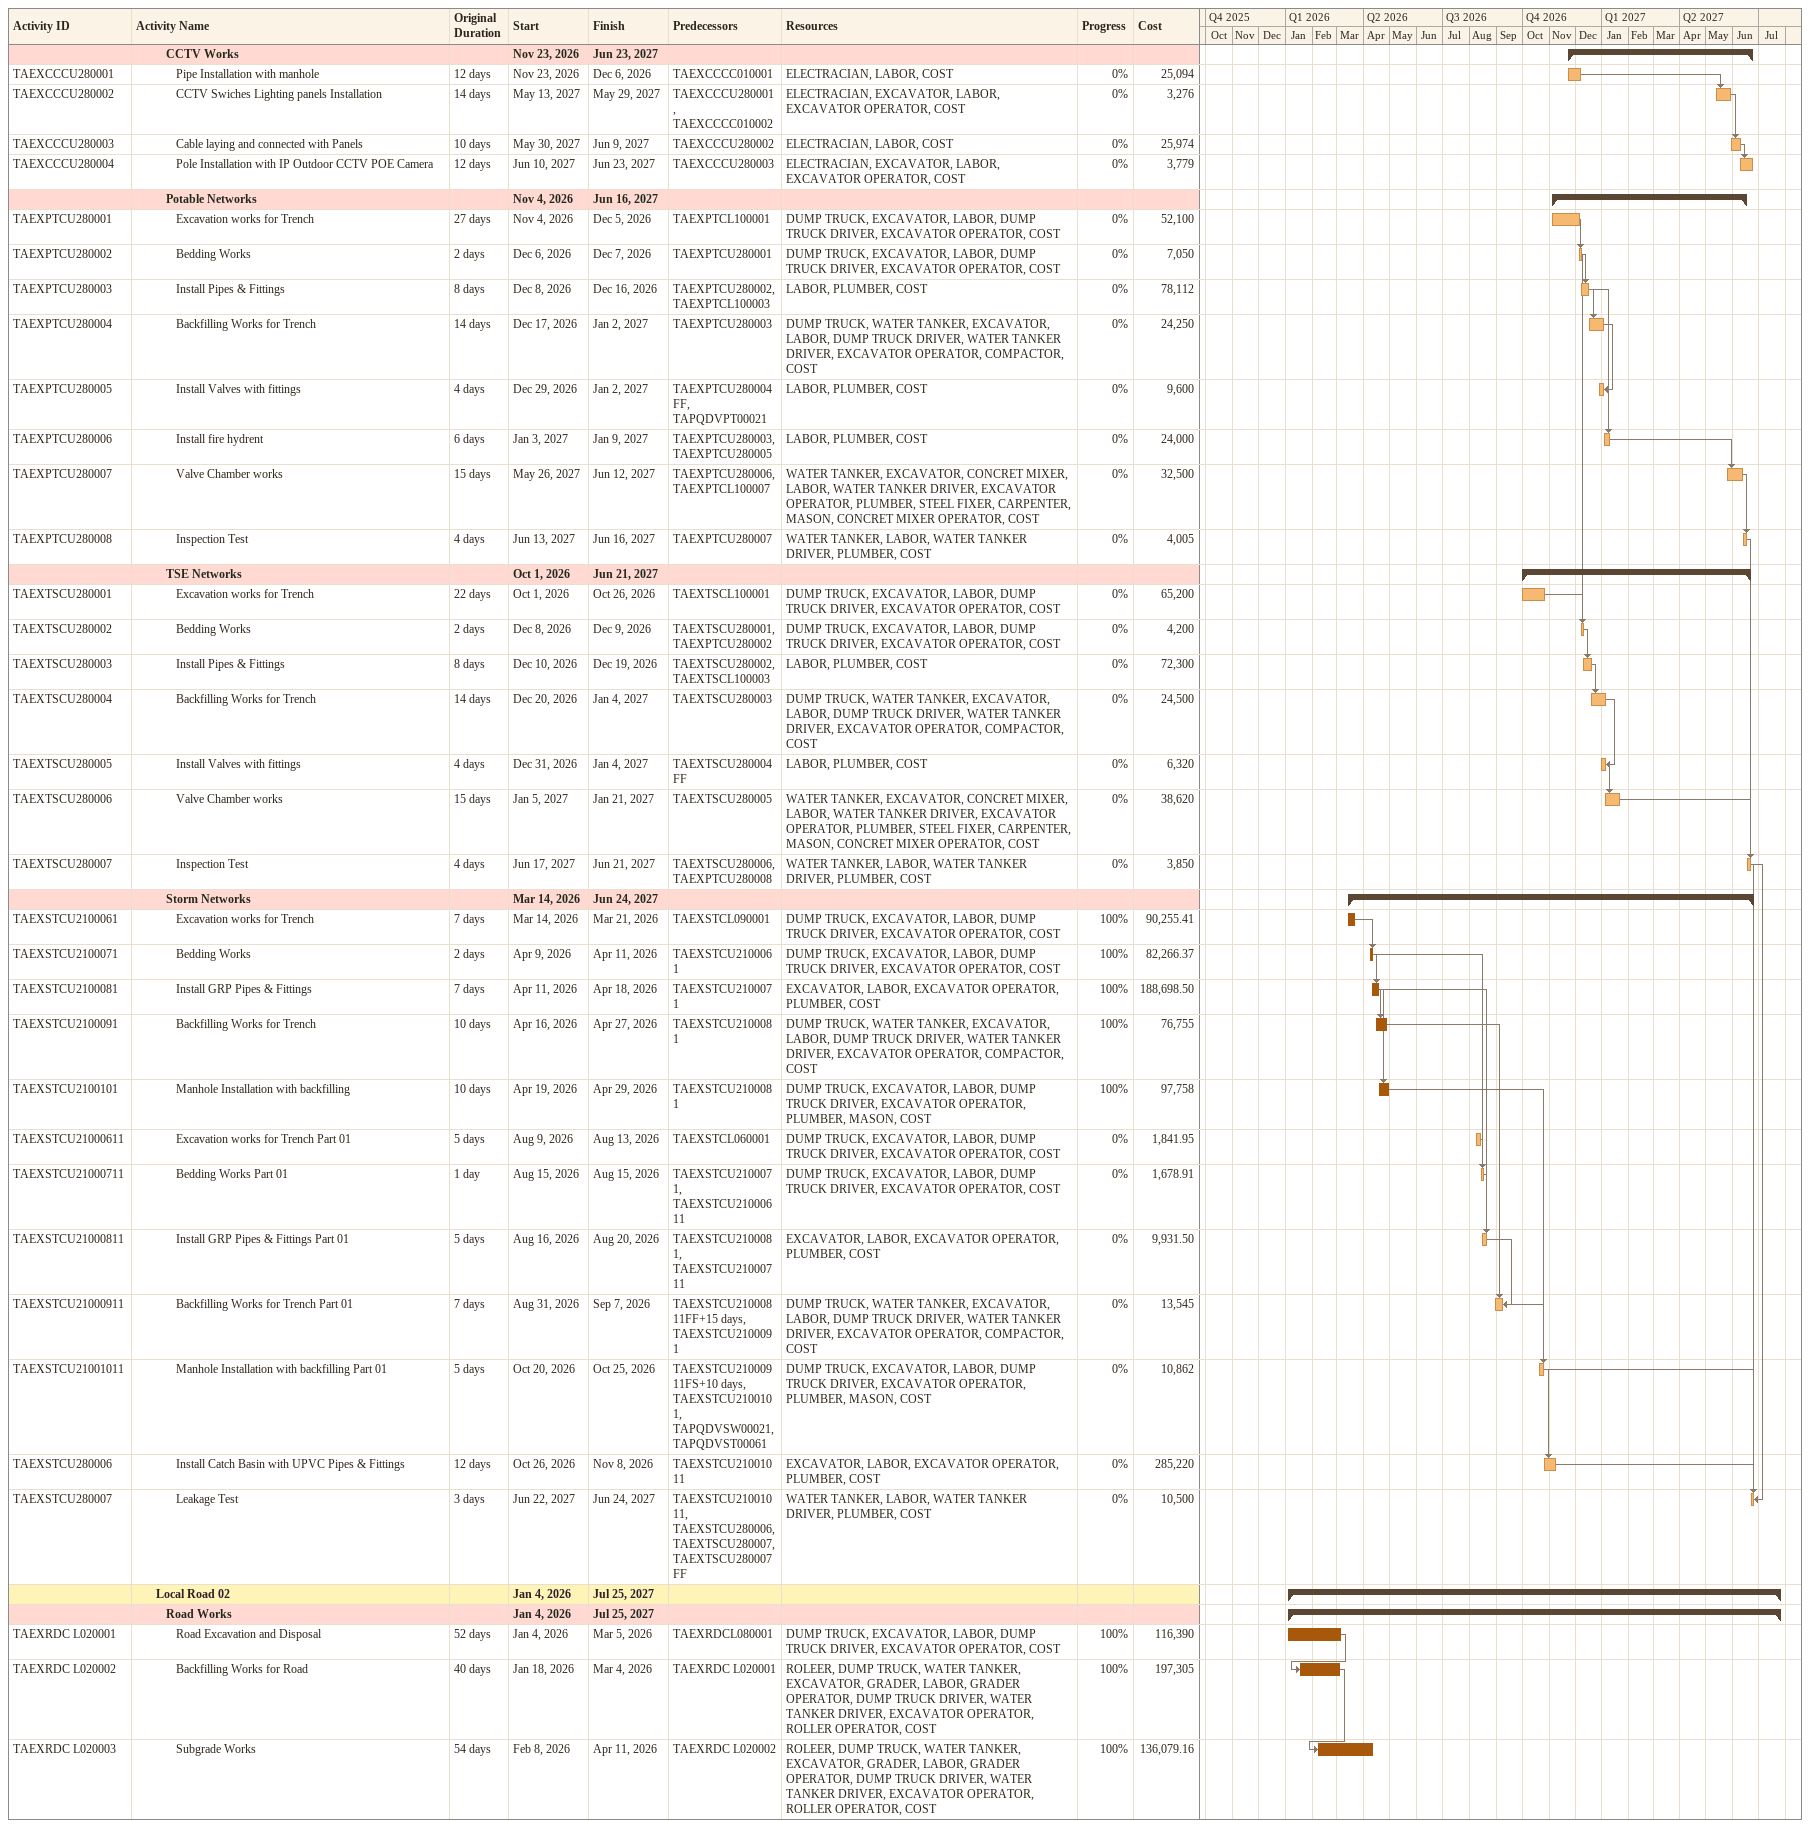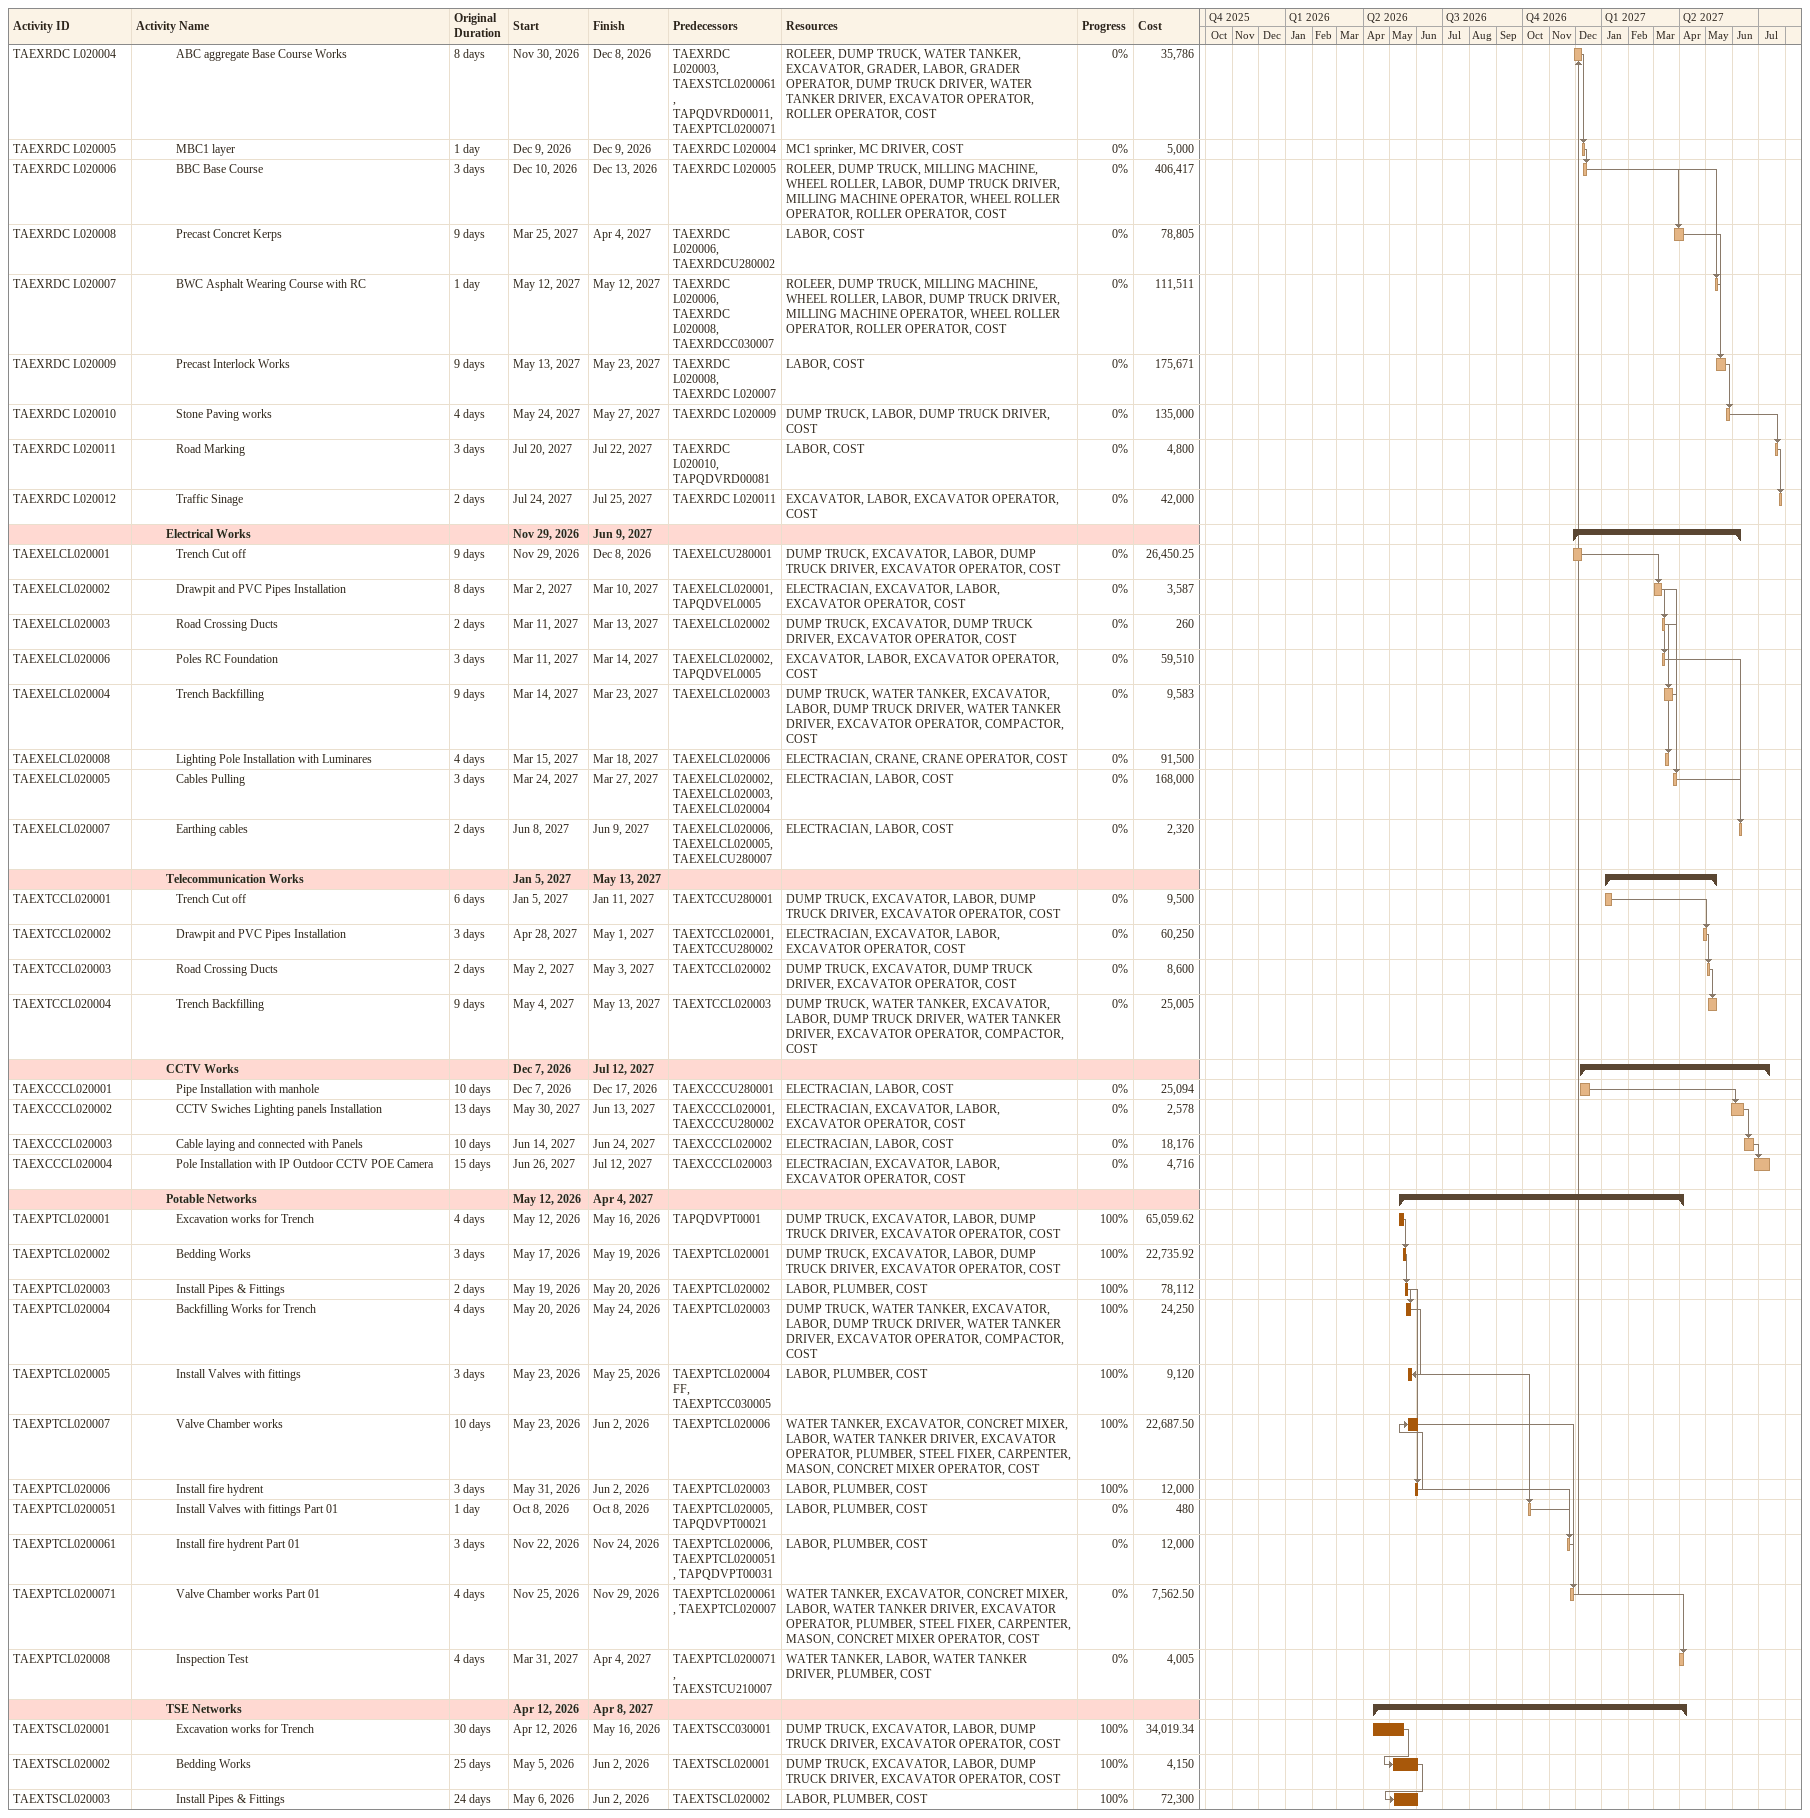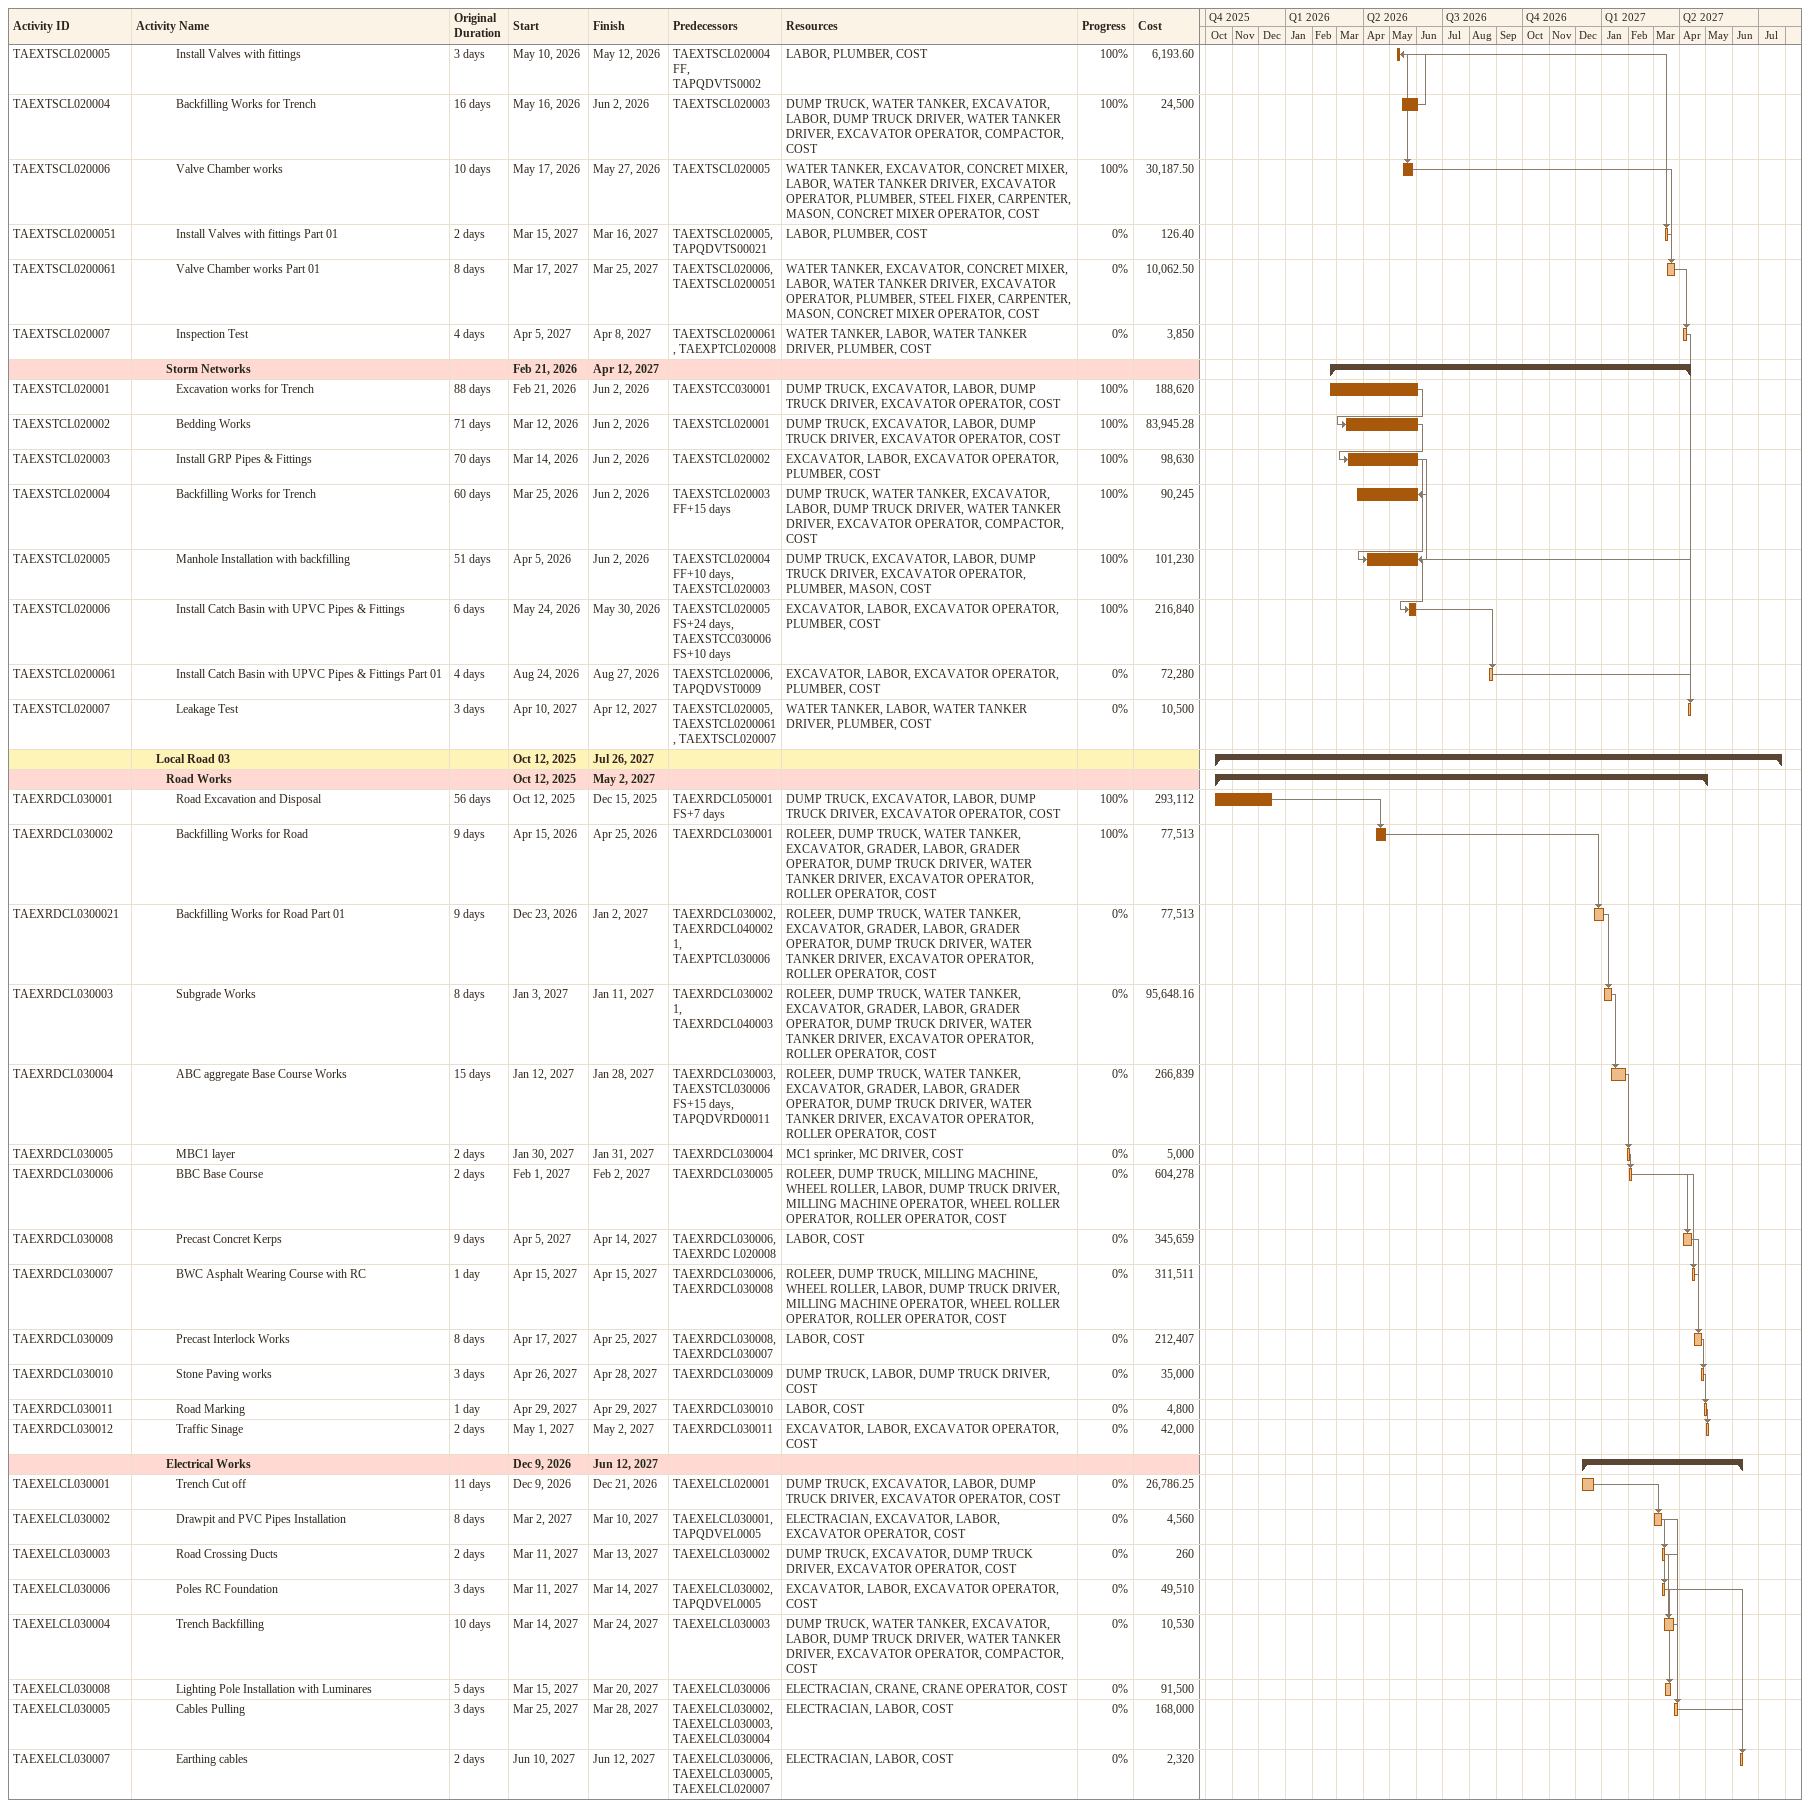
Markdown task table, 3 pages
| ID | Level | Task | Original duration | Start | Finish | Predecessors | Resources | % complete | Cost |
|---|---|---|---|---|---|---|---|---|---|
|  | 4 | **CCTV Works** |  | 2026-11-23 | 2027-06-23 |  |  |  |  |
| TAEXCCCU280001 | 5 | Pipe Installation with manhole | 12d | 2026-11-23 | 2026-12-06 | TAEXCCCC010001 | ELECTRACIAN, LABOR, COST | 0 | 25094 |
| TAEXCCCU280002 | 5 | CCTV Swiches Lighting panels Installation | 14d | 2027-05-13 | 2027-05-29 | TAEXCCCU280001, TAEXCCCC010002 | ELECTRACIAN, EXCAVATOR, LABOR, EXCAVATOR OPERATOR, COST | 0 | 3276 |
| TAEXCCCU280003 | 5 | Cable laying and connected with Panels | 10d | 2027-05-30 | 2027-06-09 | TAEXCCCU280002 | ELECTRACIAN, LABOR, COST | 0 | 25974 |
| TAEXCCCU280004 | 5 | Pole Installation with IP Outdoor CCTV POE Camera | 12d | 2027-06-10 | 2027-06-23 | TAEXCCCU280003 | ELECTRACIAN, EXCAVATOR, LABOR, EXCAVATOR OPERATOR, COST | 0 | 3779 |
|  | 4 | **Potable Networks** |  | 2026-11-04 | 2027-06-16 |  |  |  |  |
| TAEXPTCU280001 | 5 | Excavation works for Trench | 27d | 2026-11-04 | 2026-12-05 | TAEXPTCL100001 | DUMP TRUCK, EXCAVATOR, LABOR, DUMP TRUCK DRIVER, EXCAVATOR OPERATOR, COST | 0 | 52100 |
| TAEXPTCU280002 | 5 | Bedding Works | 2d | 2026-12-06 | 2026-12-07 | TAEXPTCU280001 | DUMP TRUCK, EXCAVATOR, LABOR, DUMP TRUCK DRIVER, EXCAVATOR OPERATOR, COST | 0 | 7050 |
| TAEXPTCU280003 | 5 | Install Pipes & Fittings | 8d | 2026-12-08 | 2026-12-16 | TAEXPTCU280002, TAEXPTCL100003 | LABOR, PLUMBER, COST | 0 | 78112 |
| TAEXPTCU280004 | 5 | Backfilling Works for Trench | 14d | 2026-12-17 | 2027-01-02 | TAEXPTCU280003 | DUMP TRUCK, WATER TANKER, EXCAVATOR, LABOR, DUMP TRUCK DRIVER, WATER TANKER DRIVER, EXCAVATOR OPERATOR, COMPACTOR, COST | 0 | 24250 |
| TAEXPTCU280005 | 5 | Install Valves with fittings | 4d | 2026-12-29 | 2027-01-02 | TAEXPTCU280004FF, TAPQDVPT00021 | LABOR, PLUMBER, COST | 0 | 9600 |
| TAEXPTCU280006 | 5 | Install fire hydrent | 6d | 2027-01-03 | 2027-01-09 | TAEXPTCU280003, TAEXPTCU280005 | LABOR, PLUMBER, COST | 0 | 24000 |
| TAEXPTCU280007 | 5 | Valve Chamber works | 15d | 2027-05-26 | 2027-06-12 | TAEXPTCU280006, TAEXPTCL100007 | WATER TANKER, EXCAVATOR, CONCRET MIXER, LABOR, WATER TANKER DRIVER, EXCAVATOR OPERATOR, PLUMBER, STEEL FIXER, CARPENTER, MASON, CONCRET MIXER OPERATOR, COST | 0 | 32500 |
| TAEXPTCU280008 | 5 | Inspection Test | 4d | 2027-06-13 | 2027-06-16 | TAEXPTCU280007 | WATER TANKER, LABOR, WATER TANKER DRIVER, PLUMBER, COST | 0 | 4005 |
|  | 4 | **TSE Networks** |  | 2026-10-01 | 2027-06-21 |  |  |  |  |
| TAEXTSCU280001 | 5 | Excavation works for Trench | 22d | 2026-10-01 | 2026-10-26 | TAEXTSCL100001 | DUMP TRUCK, EXCAVATOR, LABOR, DUMP TRUCK DRIVER, EXCAVATOR OPERATOR, COST | 0 | 65200 |
| TAEXTSCU280002 | 5 | Bedding Works | 2d | 2026-12-08 | 2026-12-09 | TAEXTSCU280001, TAEXPTCU280002 | DUMP TRUCK, EXCAVATOR, LABOR, DUMP TRUCK DRIVER, EXCAVATOR OPERATOR, COST | 0 | 4200 |
| TAEXTSCU280003 | 5 | Install Pipes & Fittings | 8d | 2026-12-10 | 2026-12-19 | TAEXTSCU280002, TAEXTSCL100003 | LABOR, PLUMBER, COST | 0 | 72300 |
| TAEXTSCU280004 | 5 | Backfilling Works for Trench | 14d | 2026-12-20 | 2027-01-04 | TAEXTSCU280003 | DUMP TRUCK, WATER TANKER, EXCAVATOR, LABOR, DUMP TRUCK DRIVER, WATER TANKER DRIVER, EXCAVATOR OPERATOR, COMPACTOR, COST | 0 | 24500 |
| TAEXTSCU280005 | 5 | Install Valves with fittings | 4d | 2026-12-31 | 2027-01-04 | TAEXTSCU280004FF | LABOR, PLUMBER, COST | 0 | 6320 |
| TAEXTSCU280006 | 5 | Valve Chamber works | 15d | 2027-01-05 | 2027-01-21 | TAEXTSCU280005 | WATER TANKER, EXCAVATOR, CONCRET MIXER, LABOR, WATER TANKER DRIVER, EXCAVATOR OPERATOR, PLUMBER, STEEL FIXER, CARPENTER, MASON, CONCRET MIXER OPERATOR, COST | 0 | 38620 |
| TAEXTSCU280007 | 5 | Inspection Test | 4d | 2027-06-17 | 2027-06-21 | TAEXTSCU280006, TAEXPTCU280008 | WATER TANKER, LABOR, WATER TANKER DRIVER, PLUMBER, COST | 0 | 3850 |
|  | 4 | **Storm Networks** |  | 2026-03-14 | 2027-06-24 |  |  |  |  |
| TAEXSTCU2100061 | 5 | Excavation works for Trench | 7d | 2026-03-14 | 2026-03-21 | TAEXSTCL090001 | DUMP TRUCK, EXCAVATOR, LABOR, DUMP TRUCK DRIVER, EXCAVATOR OPERATOR, COST | 100 | 90255.41 |
| TAEXSTCU2100071 | 5 | Bedding Works | 2d | 2026-04-09 | 2026-04-11 | TAEXSTCU2100061 | DUMP TRUCK, EXCAVATOR, LABOR, DUMP TRUCK DRIVER, EXCAVATOR OPERATOR, COST | 100 | 82266.37 |
| TAEXSTCU2100081 | 5 | Install GRP Pipes & Fittings | 7d | 2026-04-11 | 2026-04-18 | TAEXSTCU2100071 | EXCAVATOR, LABOR, EXCAVATOR OPERATOR, PLUMBER, COST | 100 | 188698.50 |
| TAEXSTCU2100091 | 5 | Backfilling Works for Trench | 10d | 2026-04-16 | 2026-04-27 | TAEXSTCU2100081 | DUMP TRUCK, WATER TANKER, EXCAVATOR, LABOR, DUMP TRUCK DRIVER, WATER TANKER DRIVER, EXCAVATOR OPERATOR, COMPACTOR, COST | 100 | 76755 |
| TAEXSTCU2100101 | 5 | Manhole Installation with backfilling | 10d | 2026-04-19 | 2026-04-29 | TAEXSTCU2100081 | DUMP TRUCK, EXCAVATOR, LABOR, DUMP TRUCK DRIVER, EXCAVATOR OPERATOR, PLUMBER, MASON, COST | 100 | 97758 |
| TAEXSTCU21000611 | 5 | Excavation works for Trench Part 01 | 5d | 2026-08-09 | 2026-08-13 | TAEXSTCL060001 | DUMP TRUCK, EXCAVATOR, LABOR, DUMP TRUCK DRIVER, EXCAVATOR OPERATOR, COST | 0 | 1841.95 |
| TAEXSTCU21000711 | 5 | Bedding Works Part 01 | 1d | 2026-08-15 | 2026-08-15 | TAEXSTCU2100071, TAEXSTCU21000611 | DUMP TRUCK, EXCAVATOR, LABOR, DUMP TRUCK DRIVER, EXCAVATOR OPERATOR, COST | 0 | 1678.91 |
| TAEXSTCU21000811 | 5 | Install GRP Pipes & Fittings Part 01 | 5d | 2026-08-16 | 2026-08-20 | TAEXSTCU2100081, TAEXSTCU21000711 | EXCAVATOR, LABOR, EXCAVATOR OPERATOR, PLUMBER, COST | 0 | 9931.50 |
| TAEXSTCU21000911 | 5 | Backfilling Works for Trench Part 01 | 7d | 2026-08-31 | 2026-09-07 | TAEXSTCU21000811FF+15d, TAEXSTCU2100091 | DUMP TRUCK, WATER TANKER, EXCAVATOR, LABOR, DUMP TRUCK DRIVER, WATER TANKER DRIVER, EXCAVATOR OPERATOR, COMPACTOR, COST | 0 | 13545 |
| TAEXSTCU21001011 | 5 | Manhole Installation with backfilling Part 01 | 5d | 2026-10-20 | 2026-10-25 | TAEXSTCU21000911FS+10d, TAEXSTCU2100101, TAPQDVSW00021, TAPQDVST00061 | DUMP TRUCK, EXCAVATOR, LABOR, DUMP TRUCK DRIVER, EXCAVATOR OPERATOR, PLUMBER, MASON, COST | 0 | 10862 |
| TAEXSTCU280006 | 5 | Install Catch Basin with UPVC Pipes & Fittings | 12d | 2026-10-26 | 2026-11-08 | TAEXSTCU21001011 | EXCAVATOR, LABOR, EXCAVATOR OPERATOR, PLUMBER, COST | 0 | 285220 |
| TAEXSTCU280007 | 5 | Leakage Test | 3d | 2027-06-22 | 2027-06-24 | TAEXSTCU21001011, TAEXSTCU280006, TAEXTSCU280007, TAEXTSCU280007FF | WATER TANKER, LABOR, WATER TANKER DRIVER, PLUMBER, COST | 0 | 10500 |
|  | 3 | **Local Road 02** |  | 2026-01-04 | 2027-07-25 |  |  |  |  |
|  | 4 | **Road Works** |  | 2026-01-04 | 2027-07-25 |  |  |  |  |
| TAEXRDC L020001 | 5 | Road Excavation and Disposal | 52d | 2026-01-04 | 2026-03-05 | TAEXRDCL080001 | DUMP TRUCK, EXCAVATOR, LABOR, DUMP TRUCK DRIVER, EXCAVATOR OPERATOR, COST | 100 | 116390 |
| TAEXRDC L020002 | 5 | Backfilling Works for Road | 40d | 2026-01-18 | 2026-03-04 | TAEXRDC L020001 | ROLEER, DUMP TRUCK, WATER TANKER, EXCAVATOR, GRADER, LABOR, GRADER OPERATOR, DUMP TRUCK DRIVER, WATER TANKER DRIVER, EXCAVATOR OPERATOR, ROLLER OPERATOR, COST | 100 | 197305 |
| TAEXRDC L020003 | 5 | Subgrade Works | 54d | 2026-02-08 | 2026-04-11 | TAEXRDC L020002 | ROLEER, DUMP TRUCK, WATER TANKER, EXCAVATOR, GRADER, LABOR, GRADER OPERATOR, DUMP TRUCK DRIVER, WATER TANKER DRIVER, EXCAVATOR OPERATOR, ROLLER OPERATOR, COST | 100 | 136079.16 |
| TAEXRDC L020004 | 5 | ABC aggregate Base Course Works | 8d | 2026-11-30 | 2026-12-08 | TAEXRDC L020003, TAEXSTCL0200061, TAPQDVRD00011, TAEXPTCL0200071 | ROLEER, DUMP TRUCK, WATER TANKER, EXCAVATOR, GRADER, LABOR, GRADER OPERATOR, DUMP TRUCK DRIVER, WATER TANKER DRIVER, EXCAVATOR OPERATOR, ROLLER OPERATOR, COST | 0 | 35786 |
| TAEXRDC L020005 | 5 | MBC1 layer | 1d | 2026-12-09 | 2026-12-09 | TAEXRDC L020004 | MC1 sprinker, MC DRIVER, COST | 0 | 5000 |
| TAEXRDC L020006 | 5 | BBC Base Course | 3d | 2026-12-10 | 2026-12-13 | TAEXRDC L020005 | ROLEER, DUMP TRUCK, MILLING MACHINE, WHEEL ROLLER, LABOR, DUMP TRUCK DRIVER, MILLING MACHINE OPERATOR, WHEEL ROLLER OPERATOR, ROLLER OPERATOR, COST | 0 | 406417 |
| TAEXRDC L020008 | 5 | Precast Concret Kerps | 9d | 2027-03-25 | 2027-04-04 | TAEXRDC L020006, TAEXRDCU280002 | LABOR, COST | 0 | 78805 |
| TAEXRDC L020007 | 5 | BWC Asphalt Wearing Course with RC | 1d | 2027-05-12 | 2027-05-12 | TAEXRDC L020006, TAEXRDC L020008, TAEXRDCC030007 | ROLEER, DUMP TRUCK, MILLING MACHINE, WHEEL ROLLER, LABOR, DUMP TRUCK DRIVER, MILLING MACHINE OPERATOR, WHEEL ROLLER OPERATOR, ROLLER OPERATOR, COST | 0 | 111511 |
| TAEXRDC L020009 | 5 | Precast Interlock Works | 9d | 2027-05-13 | 2027-05-23 | TAEXRDC L020008, TAEXRDC L020007 | LABOR, COST | 0 | 175671 |
| TAEXRDC L020010 | 5 | Stone Paving works | 4d | 2027-05-24 | 2027-05-27 | TAEXRDC L020009 | DUMP TRUCK, LABOR, DUMP TRUCK DRIVER, COST | 0 | 135000 |
| TAEXRDC L020011 | 5 | Road Marking | 3d | 2027-07-20 | 2027-07-22 | TAEXRDC L020010, TAPQDVRD00081 | LABOR, COST | 0 | 4800 |
| TAEXRDC L020012 | 5 | Traffic Sinage | 2d | 2027-07-24 | 2027-07-25 | TAEXRDC L020011 | EXCAVATOR, LABOR, EXCAVATOR OPERATOR, COST | 0 | 42000 |
|  | 4 | **Electrical Works** |  | 2026-11-29 | 2027-06-09 |  |  |  |  |
| TAEXELCL020001 | 5 | Trench Cut off | 9d | 2026-11-29 | 2026-12-08 | TAEXELCU280001 | DUMP TRUCK, EXCAVATOR, LABOR, DUMP TRUCK DRIVER, EXCAVATOR OPERATOR, COST | 0 | 26450.25 |
| TAEXELCL020002 | 5 | Drawpit and PVC Pipes Installation | 8d | 2027-03-02 | 2027-03-10 | TAEXELCL020001, TAPQDVEL0005 | ELECTRACIAN, EXCAVATOR, LABOR, EXCAVATOR OPERATOR, COST | 0 | 3587 |
| TAEXELCL020003 | 5 | Road Crossing Ducts | 2d | 2027-03-11 | 2027-03-13 | TAEXELCL020002 | DUMP TRUCK, EXCAVATOR, DUMP TRUCK DRIVER, EXCAVATOR OPERATOR, COST | 0 | 260 |
| TAEXELCL020006 | 5 | Poles RC Foundation | 3d | 2027-03-11 | 2027-03-14 | TAEXELCL020002, TAPQDVEL0005 | EXCAVATOR, LABOR, EXCAVATOR OPERATOR, COST | 0 | 59510 |
| TAEXELCL020004 | 5 | Trench Backfilling | 9d | 2027-03-14 | 2027-03-23 | TAEXELCL020003 | DUMP TRUCK, WATER TANKER, EXCAVATOR, LABOR, DUMP TRUCK DRIVER, WATER TANKER DRIVER, EXCAVATOR OPERATOR, COMPACTOR, COST | 0 | 9583 |
| TAEXELCL020008 | 5 | Lighting Pole Installation with Luminares | 4d | 2027-03-15 | 2027-03-18 | TAEXELCL020006 | ELECTRACIAN, CRANE, CRANE OPERATOR, COST | 0 | 91500 |
| TAEXELCL020005 | 5 | Cables Pulling | 3d | 2027-03-24 | 2027-03-27 | TAEXELCL020002, TAEXELCL020003, TAEXELCL020004 | ELECTRACIAN, LABOR, COST | 0 | 168000 |
| TAEXELCL020007 | 5 | Earthing cables | 2d | 2027-06-08 | 2027-06-09 | TAEXELCL020006, TAEXELCL020005, TAEXELCU280007 | ELECTRACIAN, LABOR, COST | 0 | 2320 |
|  | 4 | **Telecommunication Works** |  | 2027-01-05 | 2027-05-13 |  |  |  |  |
| TAEXTCCL020001 | 5 | Trench Cut off | 6d | 2027-01-05 | 2027-01-11 | TAEXTCCU280001 | DUMP TRUCK, EXCAVATOR, LABOR, DUMP TRUCK DRIVER, EXCAVATOR OPERATOR, COST | 0 | 9500 |
| TAEXTCCL020002 | 5 | Drawpit and PVC Pipes Installation | 3d | 2027-04-28 | 2027-05-01 | TAEXTCCL020001, TAEXTCCU280002 | ELECTRACIAN, EXCAVATOR, LABOR, EXCAVATOR OPERATOR, COST | 0 | 60250 |
| TAEXTCCL020003 | 5 | Road Crossing Ducts | 2d | 2027-05-02 | 2027-05-03 | TAEXTCCL020002 | DUMP TRUCK, EXCAVATOR, DUMP TRUCK DRIVER, EXCAVATOR OPERATOR, COST | 0 | 8600 |
| TAEXTCCL020004 | 5 | Trench Backfilling | 9d | 2027-05-04 | 2027-05-13 | TAEXTCCL020003 | DUMP TRUCK, WATER TANKER, EXCAVATOR, LABOR, DUMP TRUCK DRIVER, WATER TANKER DRIVER, EXCAVATOR OPERATOR, COMPACTOR, COST | 0 | 25005 |
|  | 4 | **CCTV Works** |  | 2026-12-07 | 2027-07-12 |  |  |  |  |
| TAEXCCCL020001 | 5 | Pipe Installation with manhole | 10d | 2026-12-07 | 2026-12-17 | TAEXCCCU280001 | ELECTRACIAN, LABOR, COST | 0 | 25094 |
| TAEXCCCL020002 | 5 | CCTV Swiches Lighting panels Installation | 13d | 2027-05-30 | 2027-06-13 | TAEXCCCL020001, TAEXCCCU280002 | ELECTRACIAN, EXCAVATOR, LABOR, EXCAVATOR OPERATOR, COST | 0 | 2578 |
| TAEXCCCL020003 | 5 | Cable laying and connected with Panels | 10d | 2027-06-14 | 2027-06-24 | TAEXCCCL020002 | ELECTRACIAN, LABOR, COST | 0 | 18176 |
| TAEXCCCL020004 | 5 | Pole Installation with IP Outdoor CCTV POE Camera | 15d | 2027-06-26 | 2027-07-12 | TAEXCCCL020003 | ELECTRACIAN, EXCAVATOR, LABOR, EXCAVATOR OPERATOR, COST | 0 | 4716 |
|  | 4 | **Potable Networks** |  | 2026-05-12 | 2027-04-04 |  |  |  |  |
| TAEXPTCL020001 | 5 | Excavation works for Trench | 4d | 2026-05-12 | 2026-05-16 | TAPQDVPT0001 | DUMP TRUCK, EXCAVATOR, LABOR, DUMP TRUCK DRIVER, EXCAVATOR OPERATOR, COST | 100 | 65059.62 |
| TAEXPTCL020002 | 5 | Bedding Works | 3d | 2026-05-17 | 2026-05-19 | TAEXPTCL020001 | DUMP TRUCK, EXCAVATOR, LABOR, DUMP TRUCK DRIVER, EXCAVATOR OPERATOR, COST | 100 | 22735.92 |
| TAEXPTCL020003 | 5 | Install Pipes & Fittings | 2d | 2026-05-19 | 2026-05-20 | TAEXPTCL020002 | LABOR, PLUMBER, COST | 100 | 78112 |
| TAEXPTCL020004 | 5 | Backfilling Works for Trench | 4d | 2026-05-20 | 2026-05-24 | TAEXPTCL020003 | DUMP TRUCK, WATER TANKER, EXCAVATOR, LABOR, DUMP TRUCK DRIVER, WATER TANKER DRIVER, EXCAVATOR OPERATOR, COMPACTOR, COST | 100 | 24250 |
| TAEXPTCL020005 | 5 | Install Valves with fittings | 3d | 2026-05-23 | 2026-05-25 | TAEXPTCL020004FF, TAEXPTCC030005 | LABOR, PLUMBER, COST | 100 | 9120 |
| TAEXPTCL020007 | 5 | Valve Chamber works | 10d | 2026-05-23 | 2026-06-02 | TAEXPTCL020006 | WATER TANKER, EXCAVATOR, CONCRET MIXER, LABOR, WATER TANKER DRIVER, EXCAVATOR OPERATOR, PLUMBER, STEEL FIXER, CARPENTER, MASON, CONCRET MIXER OPERATOR, COST | 100 | 22687.50 |
| TAEXPTCL020006 | 5 | Install fire hydrent | 3d | 2026-05-31 | 2026-06-02 | TAEXPTCL020003 | LABOR, PLUMBER, COST | 100 | 12000 |
| TAEXPTCL0200051 | 5 | Install Valves with fittings Part 01 | 1d | 2026-10-08 | 2026-10-08 | TAEXPTCL020005, TAPQDVPT00021 | LABOR, PLUMBER, COST | 0 | 480 |
| TAEXPTCL0200061 | 5 | Install fire hydrent Part 01 | 3d | 2026-11-22 | 2026-11-24 | TAEXPTCL020006, TAEXPTCL0200051, TAPQDVPT00031 | LABOR, PLUMBER, COST | 0 | 12000 |
| TAEXPTCL0200071 | 5 | Valve Chamber works Part 01 | 4d | 2026-11-25 | 2026-11-29 | TAEXPTCL0200061, TAEXPTCL020007 | WATER TANKER, EXCAVATOR, CONCRET MIXER, LABOR, WATER TANKER DRIVER, EXCAVATOR OPERATOR, PLUMBER, STEEL FIXER, CARPENTER, MASON, CONCRET MIXER OPERATOR, COST | 0 | 7562.50 |
| TAEXPTCL020008 | 5 | Inspection Test | 4d | 2027-03-31 | 2027-04-04 | TAEXPTCL0200071, TAEXSTCU210007 | WATER TANKER, LABOR, WATER TANKER DRIVER, PLUMBER, COST | 0 | 4005 |
|  | 4 | **TSE Networks** |  | 2026-04-12 | 2027-04-08 |  |  |  |  |
| TAEXTSCL020001 | 5 | Excavation works for Trench | 30d | 2026-04-12 | 2026-05-16 | TAEXTSCC030001 | DUMP TRUCK, EXCAVATOR, LABOR, DUMP TRUCK DRIVER, EXCAVATOR OPERATOR, COST | 100 | 34019.34 |
| TAEXTSCL020002 | 5 | Bedding Works | 25d | 2026-05-05 | 2026-06-02 | TAEXTSCL020001 | DUMP TRUCK, EXCAVATOR, LABOR, DUMP TRUCK DRIVER, EXCAVATOR OPERATOR, COST | 100 | 4150 |
| TAEXTSCL020003 | 5 | Install Pipes & Fittings | 24d | 2026-05-06 | 2026-06-02 | TAEXTSCL020002 | LABOR, PLUMBER, COST | 100 | 72300 |
| TAEXTSCL020005 | 5 | Install Valves with fittings | 3d | 2026-05-10 | 2026-05-12 | TAEXTSCL020004FF, TAPQDVTS0002 | LABOR, PLUMBER, COST | 100 | 6193.60 |
| TAEXTSCL020004 | 5 | Backfilling Works for Trench | 16d | 2026-05-16 | 2026-06-02 | TAEXTSCL020003 | DUMP TRUCK, WATER TANKER, EXCAVATOR, LABOR, DUMP TRUCK DRIVER, WATER TANKER DRIVER, EXCAVATOR OPERATOR, COMPACTOR, COST | 100 | 24500 |
| TAEXTSCL020006 | 5 | Valve Chamber works | 10d | 2026-05-17 | 2026-05-27 | TAEXTSCL020005 | WATER TANKER, EXCAVATOR, CONCRET MIXER, LABOR, WATER TANKER DRIVER, EXCAVATOR OPERATOR, PLUMBER, STEEL FIXER, CARPENTER, MASON, CONCRET MIXER OPERATOR, COST | 100 | 30187.50 |
| TAEXTSCL0200051 | 5 | Install Valves with fittings Part 01 | 2d | 2027-03-15 | 2027-03-16 | TAEXTSCL020005, TAPQDVTS00021 | LABOR, PLUMBER, COST | 0 | 126.40 |
| TAEXTSCL0200061 | 5 | Valve Chamber works Part 01 | 8d | 2027-03-17 | 2027-03-25 | TAEXTSCL020006, TAEXTSCL0200051 | WATER TANKER, EXCAVATOR, CONCRET MIXER, LABOR, WATER TANKER DRIVER, EXCAVATOR OPERATOR, PLUMBER, STEEL FIXER, CARPENTER, MASON, CONCRET MIXER OPERATOR, COST | 0 | 10062.50 |
| TAEXTSCL020007 | 5 | Inspection Test | 4d | 2027-04-05 | 2027-04-08 | TAEXTSCL0200061, TAEXPTCL020008 | WATER TANKER, LABOR, WATER TANKER DRIVER, PLUMBER, COST | 0 | 3850 |
|  | 4 | **Storm Networks** |  | 2026-02-21 | 2027-04-12 |  |  |  |  |
| TAEXSTCL020001 | 5 | Excavation works for Trench | 88d | 2026-02-21 | 2026-06-02 | TAEXSTCC030001 | DUMP TRUCK, EXCAVATOR, LABOR, DUMP TRUCK DRIVER, EXCAVATOR OPERATOR, COST | 100 | 188620 |
| TAEXSTCL020002 | 5 | Bedding Works | 71d | 2026-03-12 | 2026-06-02 | TAEXSTCL020001 | DUMP TRUCK, EXCAVATOR, LABOR, DUMP TRUCK DRIVER, EXCAVATOR OPERATOR, COST | 100 | 83945.28 |
| TAEXSTCL020003 | 5 | Install GRP Pipes & Fittings | 70d | 2026-03-14 | 2026-06-02 | TAEXSTCL020002 | EXCAVATOR, LABOR, EXCAVATOR OPERATOR, PLUMBER, COST | 100 | 98630 |
| TAEXSTCL020004 | 5 | Backfilling Works for Trench | 60d | 2026-03-25 | 2026-06-02 | TAEXSTCL020003FF+15d | DUMP TRUCK, WATER TANKER, EXCAVATOR, LABOR, DUMP TRUCK DRIVER, WATER TANKER DRIVER, EXCAVATOR OPERATOR, COMPACTOR, COST | 100 | 90245 |
| TAEXSTCL020005 | 5 | Manhole Installation with backfilling | 51d | 2026-04-05 | 2026-06-02 | TAEXSTCL020004FF+10d, TAEXSTCL020003 | DUMP TRUCK, EXCAVATOR, LABOR, DUMP TRUCK DRIVER, EXCAVATOR OPERATOR, PLUMBER, MASON, COST | 100 | 101230 |
| TAEXSTCL020006 | 5 | Install Catch Basin with UPVC Pipes & Fittings | 6d | 2026-05-24 | 2026-05-30 | TAEXSTCL020005FS+24d, TAEXSTCC030006FS+10d | EXCAVATOR, LABOR, EXCAVATOR OPERATOR, PLUMBER, COST | 100 | 216840 |
| TAEXSTCL0200061 | 5 | Install Catch Basin with UPVC Pipes & Fittings Part 01 | 4d | 2026-08-24 | 2026-08-27 | TAEXSTCL020006, TAPQDVST0009 | EXCAVATOR, LABOR, EXCAVATOR OPERATOR, PLUMBER, COST | 0 | 72280 |
| TAEXSTCL020007 | 5 | Leakage Test | 3d | 2027-04-10 | 2027-04-12 | TAEXSTCL020005, TAEXSTCL0200061, TAEXTSCL020007 | WATER TANKER, LABOR, WATER TANKER DRIVER, PLUMBER, COST | 0 | 10500 |
|  | 3 | **Local Road 03** |  | 2025-10-12 | 2027-07-26 |  |  |  |  |
|  | 4 | **Road Works** |  | 2025-10-12 | 2027-05-02 |  |  |  |  |
| TAEXRDCL030001 | 5 | Road Excavation and Disposal | 56d | 2025-10-12 | 2025-12-15 | TAEXRDCL050001FS+7d | DUMP TRUCK, EXCAVATOR, LABOR, DUMP TRUCK DRIVER, EXCAVATOR OPERATOR, COST | 100 | 293112 |
| TAEXRDCL030002 | 5 | Backfilling Works for Road | 9d | 2026-04-15 | 2026-04-25 | TAEXRDCL030001 | ROLEER, DUMP TRUCK, WATER TANKER, EXCAVATOR, GRADER, LABOR, GRADER OPERATOR, DUMP TRUCK DRIVER, WATER TANKER DRIVER, EXCAVATOR OPERATOR, ROLLER OPERATOR, COST | 100 | 77513 |
| TAEXRDCL0300021 | 5 | Backfilling Works for Road Part 01 | 9d | 2026-12-23 | 2027-01-02 | TAEXRDCL030002, TAEXRDCL0400021, TAEXPTCL030006 | ROLEER, DUMP TRUCK, WATER TANKER, EXCAVATOR, GRADER, LABOR, GRADER OPERATOR, DUMP TRUCK DRIVER, WATER TANKER DRIVER, EXCAVATOR OPERATOR, ROLLER OPERATOR, COST | 0 | 77513 |
| TAEXRDCL030003 | 5 | Subgrade Works | 8d | 2027-01-03 | 2027-01-11 | TAEXRDCL0300021, TAEXRDCL040003 | ROLEER, DUMP TRUCK, WATER TANKER, EXCAVATOR, GRADER, LABOR, GRADER OPERATOR, DUMP TRUCK DRIVER, WATER TANKER DRIVER, EXCAVATOR OPERATOR, ROLLER OPERATOR, COST | 0 | 95648.16 |
| TAEXRDCL030004 | 5 | ABC aggregate Base Course Works | 15d | 2027-01-12 | 2027-01-28 | TAEXRDCL030003, TAEXSTCL030006FS+15d, TAPQDVRD00011 | ROLEER, DUMP TRUCK, WATER TANKER, EXCAVATOR, GRADER, LABOR, GRADER OPERATOR, DUMP TRUCK DRIVER, WATER TANKER DRIVER, EXCAVATOR OPERATOR, ROLLER OPERATOR, COST | 0 | 266839 |
| TAEXRDCL030005 | 5 | MBC1 layer | 2d | 2027-01-30 | 2027-01-31 | TAEXRDCL030004 | MC1 sprinker, MC DRIVER, COST | 0 | 5000 |
| TAEXRDCL030006 | 5 | BBC Base Course | 2d | 2027-02-01 | 2027-02-02 | TAEXRDCL030005 | ROLEER, DUMP TRUCK, MILLING MACHINE, WHEEL ROLLER, LABOR, DUMP TRUCK DRIVER, MILLING MACHINE OPERATOR, WHEEL ROLLER OPERATOR, ROLLER OPERATOR, COST | 0 | 604278 |
| TAEXRDCL030008 | 5 | Precast Concret Kerps | 9d | 2027-04-05 | 2027-04-14 | TAEXRDCL030006, TAEXRDC L020008 | LABOR, COST | 0 | 345659 |
| TAEXRDCL030007 | 5 | BWC Asphalt Wearing Course with RC | 1d | 2027-04-15 | 2027-04-15 | TAEXRDCL030006, TAEXRDCL030008 | ROLEER, DUMP TRUCK, MILLING MACHINE, WHEEL ROLLER, LABOR, DUMP TRUCK DRIVER, MILLING MACHINE OPERATOR, WHEEL ROLLER OPERATOR, ROLLER OPERATOR, COST | 0 | 311511 |
| TAEXRDCL030009 | 5 | Precast Interlock Works | 8d | 2027-04-17 | 2027-04-25 | TAEXRDCL030008, TAEXRDCL030007 | LABOR, COST | 0 | 212407 |
| TAEXRDCL030010 | 5 | Stone Paving works | 3d | 2027-04-26 | 2027-04-28 | TAEXRDCL030009 | DUMP TRUCK, LABOR, DUMP TRUCK DRIVER, COST | 0 | 35000 |
| TAEXRDCL030011 | 5 | Road Marking | 1d | 2027-04-29 | 2027-04-29 | TAEXRDCL030010 | LABOR, COST | 0 | 4800 |
| TAEXRDCL030012 | 5 | Traffic Sinage | 2d | 2027-05-01 | 2027-05-02 | TAEXRDCL030011 | EXCAVATOR, LABOR, EXCAVATOR OPERATOR, COST | 0 | 42000 |
|  | 4 | **Electrical Works** |  | 2026-12-09 | 2027-06-12 |  |  |  |  |
| TAEXELCL030001 | 5 | Trench Cut off | 11d | 2026-12-09 | 2026-12-21 | TAEXELCL020001 | DUMP TRUCK, EXCAVATOR, LABOR, DUMP TRUCK DRIVER, EXCAVATOR OPERATOR, COST | 0 | 26786.25 |
| TAEXELCL030002 | 5 | Drawpit and PVC Pipes Installation | 8d | 2027-03-02 | 2027-03-10 | TAEXELCL030001, TAPQDVEL0005 | ELECTRACIAN, EXCAVATOR, LABOR, EXCAVATOR OPERATOR, COST | 0 | 4560 |
| TAEXELCL030003 | 5 | Road Crossing Ducts | 2d | 2027-03-11 | 2027-03-13 | TAEXELCL030002 | DUMP TRUCK, EXCAVATOR, DUMP TRUCK DRIVER, EXCAVATOR OPERATOR, COST | 0 | 260 |
| TAEXELCL030006 | 5 | Poles RC Foundation | 3d | 2027-03-11 | 2027-03-14 | TAEXELCL030002, TAPQDVEL0005 | EXCAVATOR, LABOR, EXCAVATOR OPERATOR, COST | 0 | 49510 |
| TAEXELCL030004 | 5 | Trench Backfilling | 10d | 2027-03-14 | 2027-03-24 | TAEXELCL030003 | DUMP TRUCK, WATER TANKER, EXCAVATOR, LABOR, DUMP TRUCK DRIVER, WATER TANKER DRIVER, EXCAVATOR OPERATOR, COMPACTOR, COST | 0 | 10530 |
| TAEXELCL030008 | 5 | Lighting Pole Installation with Luminares | 5d | 2027-03-15 | 2027-03-20 | TAEXELCL030006 | ELECTRACIAN, CRANE, CRANE OPERATOR, COST | 0 | 91500 |
| TAEXELCL030005 | 5 | Cables Pulling | 3d | 2027-03-25 | 2027-03-28 | TAEXELCL030002, TAEXELCL030003, TAEXELCL030004 | ELECTRACIAN, LABOR, COST | 0 | 168000 |
| TAEXELCL030007 | 5 | Earthing cables | 2d | 2027-06-10 | 2027-06-12 | TAEXELCL030006, TAEXELCL030005, TAEXELCL020007 | ELECTRACIAN, LABOR, COST | 0 | 2320 |
